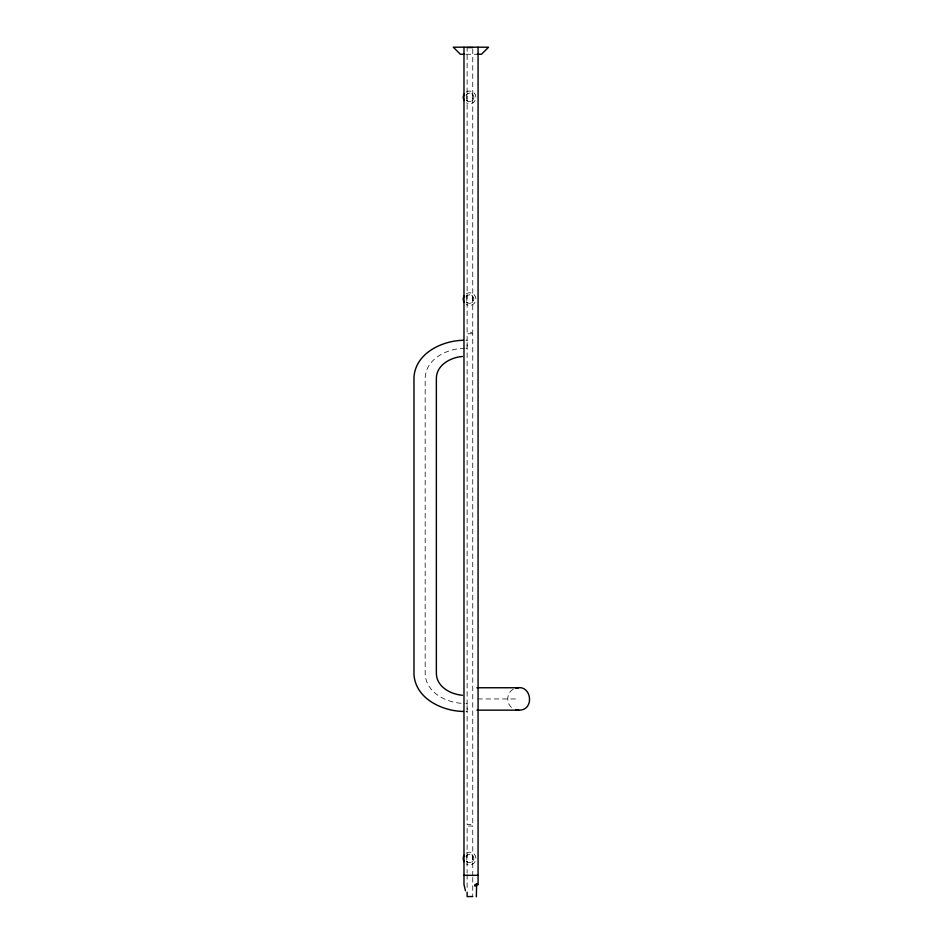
<?xml version="1.0" encoding="UTF-8"?>
<svg xmlns="http://www.w3.org/2000/svg" width="944" height="944" viewBox="0 0 944 944"><rect width="100%" height="100%" fill="white"/><g stroke="black" fill="none" stroke-linecap="round" stroke-linejoin="round"><path stroke-width="0.71" stroke-dasharray="4.72 3.54" d="M467.115 342.53L467.115 346.141M467.115 705.605L467.115 709.215M466.619 94.388L467.492 93.716M471.729 101.043L472.602 100.371M466.619 296.097L467.492 295.425M471.729 302.753L472.602 302.08M513.241 689.25C505.949 693.179 505.949 704.72 513.241 708.649M466.619 855.488L467.492 854.816M471.729 862.143L472.602 861.471M464.967 348.289C447.716 348.301 426.051 358.39 425.166 377.836L425.166 673.91C426.051 693.356 447.716 703.445 464.967 703.457M466.006 54.256L477.286 54.256M465.947 340.17L467.115 340.17M466.312 348.23L467.115 348.23M477.688 698.949L518.834 698.949M466.312 703.516L467.115 703.516M465.947 711.575L467.115 711.575M471.729 93.716L472.602 94.388M466.619 100.371L467.492 101.043M471.729 295.425L472.602 296.097M466.619 302.08L467.492 302.753M471.729 854.816L472.602 855.488M466.619 861.471L467.492 862.143M472.755 49.017L472.755 332.335L467.115 332.335L467.115 47.554M472.755 875.985L472.755 826.035L467.115 826.035L467.115 873.047M472.755 877.46L472.755 896.564M472.437 94.247L472.437 100.501M472.437 295.956L472.437 302.21M472.437 855.358L472.437 861.601M467.115 874.522L467.115 887.749M466.796 94.247L466.796 100.501M466.796 295.956L466.796 302.21M466.796 855.358L466.796 861.601M465.947 296.971A4.236 4.236 0 0 1 472.33 295.838A4.236 4.236 0 0 1 472.33 302.328A4.236 4.236 0 0 1 465.947 301.195M466.43 293.572A6.36 6.36 0 0 1 475.977 299.083A6.36 6.36 0 0 1 466.43 304.593M465.947 95.261A4.236 4.236 0 0 1 472.33 94.129A4.236 4.236 0 0 1 472.33 100.619A4.236 4.236 0 0 1 465.947 99.486M466.43 91.863A6.36 6.36 0 0 1 475.977 97.374A6.36 6.36 0 0 1 466.43 102.884M465.947 856.361A4.236 4.236 0 0 1 472.33 855.24A4.236 4.236 0 0 1 472.33 861.719A4.236 4.236 0 0 1 465.947 860.598M466.43 852.963A6.36 6.36 0 0 1 475.977 858.474A6.36 6.36 0 0 1 466.43 863.984M472.755 333.751L467.115 333.751L467.115 824.619L472.755 824.619L472.755 333.751"/><path stroke-width="1.42" d="M476.331 896.8L476.673 883.643M475.729 884.74C475.139 888.788 472.767 882.428 478.089 884.847M462.407 356.49C450.666 357.387 436.671 364.915 436.364 378.096L436.364 673.638C436.671 686.819 450.666 694.347 462.407 695.256M515.943 688.141C531.637 683.539 535.189 710.525 518.834 710.148L476.885 710.148M463.351 340.288C441.851 340.642 415.195 353.434 413.968 377.576L413.968 674.169C415.195 698.3 441.851 711.092 463.351 711.446M467.115 47.554L472.755 47.554M464.59 54.256L460.353 54.256L453.309 47.2L488.567 47.2L481.511 54.256L477.286 54.256M476.885 687.751L518.834 687.751M463.976 875.324L478.077 875.324M472.755 896.564L467.115 896.564L467.115 892.151M515.943 709.77L518.834 710.148M465.451 890.794L463.976 884.469L463.976 47.2M478.077 47.2L478.077 884.28M464.106 302.269A6.36 6.36 0 0 1 464.106 295.897M464.106 100.56A6.36 6.36 0 0 1 464.106 94.188M464.106 861.66A6.36 6.36 0 0 1 464.106 855.288"/></g></svg>
